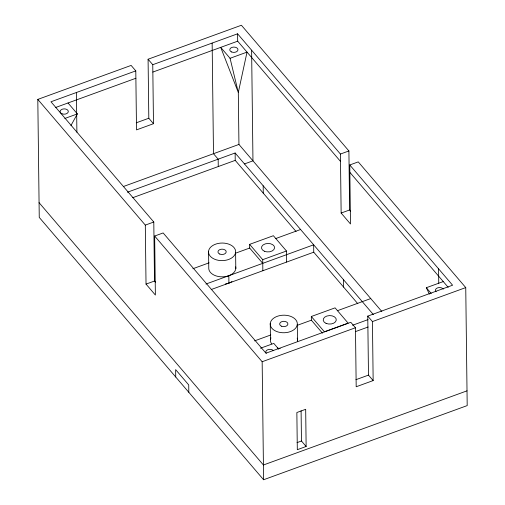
<?xml version="1.0" encoding="UTF-8"?>
<svg xmlns="http://www.w3.org/2000/svg" width="505" height="505" viewBox="0 0 505 505"><rect width="100%" height="100%" fill="white"/><g stroke="black" fill="none" stroke-linecap="round" stroke-linejoin="round"><path stroke-width="0.76" d="M70.946 125.537L77.366 113.903L68.023 102.976M152.762 64.703L237.59 33.803L340.42 154.044L341.14 213.047L350.489 223.98L349.769 164.977L358.247 161.884L465.749 287.591L467.194 405.597L263.597 479.75L39.251 217.409L37.806 99.403L131.123 65.416L135.794 70.883L136.514 129.886L153.482 123.706L152.762 64.703L148.085 59.236L241.403 25.25L348.904 150.957L349.624 209.96L350.609 211.109M135.794 70.883L50.967 101.776L153.791 222.017L154.511 281.02L155.496 282.169M55.481 107.54L135.883 78.256M152.851 72.076L237.685 41.183L340.509 161.417M64.829 118.473L77.366 113.903M230.065 58.29L238.309 92.453L220.717 47.363L230.065 58.29L247.027 52.11L238.309 92.453L238.941 144.436L381.824 311.509M136.268 122.81L148.811 118.239L153.482 123.706M123.498 186.484L238.941 144.436M127.437 192.222L235.134 152.996L373.359 314.583M132.689 197.714L235.223 160.369L296.05 231.492M244.483 163.923L252.967 160.836L251.616 50.203M37.806 99.403L145.307 225.104L153.791 222.017M340.42 154.044L348.904 150.957M145.307 225.104L146.027 284.113L155.376 295.04L154.656 236.037L163.14 232.944L265.965 353.184L350.798 322.291L355.469 327.751L356.189 386.761L373.157 380.581L372.438 321.578L367.76 316.111L452.594 285.211L349.769 164.977M262.758 263.351L249.672 248.05L249.628 244.357L273.382 235.709L286.468 251.01L286.6 262.076M146.027 284.113L154.511 281.02M341.14 213.047L349.624 209.96M192.872 268.736L209.102 262.827M235.658 253.15L249.672 248.05M275.623 238.594L300.57 229.51M249.628 244.357L262.714 259.665L286.468 251.01M205.958 284.037L313.655 244.811L313.744 252.191L357.799 303.694M211.21 289.535L313.744 252.191M311.32 316.502L335.074 307.854L348.16 323.156L324.412 331.804L311.32 316.502L311.37 320.189L322.442 333.142M254.57 340.875L270.794 334.966M297.35 325.296L311.37 320.189M337.321 310.739L370.746 298.562M352.61 325.239L368.019 319.627M154.656 236.037L262.158 361.738L355.469 327.751M372.438 321.578L465.749 287.591M355.634 331.545L368.107 327.006M355.943 379.684L368.486 375.114L373.157 380.581M297.054 442.62L301.466 441.01L306.137 446.477L297.312 449.69L296.858 412.516L305.683 409.302L306.137 446.477M467.011 390.845L263.421 464.998L39.068 202.663M429.389 294.106L426.321 287.717L443.27 281.582M260.466 348.223L273.83 343.413L278.697 349.176M349.858 172.35L448.206 287.351M426.321 287.717L431.238 293.5M438.574 268.818L438.75 283.286M367.76 316.111L368.486 375.114M343.52 279.732L343.608 287.105M301.094 410.811L301.466 441.01M297.3 324.538A13.559 8.787 -0.7 0 1 276.134 331.286A13.559 8.787 -0.7 0 1 277.908 316.092A13.559 8.787 -0.7 0 1 297.3 324.538L297.502 340.768M270.257 323.408L270.459 339.631M263.181 185.789L263.269 193.162M262.714 259.665L262.846 270.724M262.158 361.738L263.597 479.75M237.59 33.803L237.685 41.183M235.134 152.996L235.223 160.369M235.608 252.399A13.559 8.787 -0.7 0 1 214.442 259.147A13.559 8.787 -0.7 0 1 216.209 243.953A13.559 8.787 -0.7 0 1 235.608 252.399L235.803 268.622M228.828 275.711L228.916 283.084M218.261 166.549L218.166 159.176L213.495 153.709L212.144 43.076M208.565 251.263L208.761 267.492A13.559 8.787 -0.7 0 0 222.629 276.841A13.559 8.787 -0.7 0 0 235.734 266.855M188.813 392.303L188.725 384.93L175.639 369.622L175.727 377.001M148.085 59.236L148.811 118.239M76.413 92.51L76.899 132.228M231.934 281.601A13.559 8.787 -0.7 0 1 225.394 283.98M297.199 338.148A13.559 8.787 -0.7 0 1 297.325 341.664M280.206 348.671A13.559 8.787 -0.7 0 1 277.617 348.008M271.564 343.823A13.559 8.787 -0.7 0 1 270.951 337.851M436.124 291.726A4.109 2.664 -0.7 0 1 437.545 287.894A4.109 2.664 -0.7 0 1 443.289 289.119M266.268 353.317A4.109 2.664 -0.7 0 1 267.884 349.687A4.109 2.664 -0.7 0 1 273.464 350.697M219.757 254.059A4.128 2.676 -0.7 0 0 226.196 252.001A4.128 2.676 -0.7 0 0 220.294 249.432A4.128 2.676 -0.7 0 0 219.757 254.059M281.455 326.198A4.128 2.676 -0.7 0 0 287.894 324.147A4.128 2.676 -0.7 0 0 281.992 321.578A4.128 2.676 -0.7 0 0 281.455 326.198M264.355 251.219A6.546 4.242 -0.7 0 0 274.575 247.961A6.546 4.242 -0.7 0 0 265.207 243.883A6.546 4.242 -0.7 0 0 264.355 251.219M326.053 323.358A6.546 4.242 -0.7 0 0 336.273 320.101A6.546 4.242 -0.7 0 0 326.905 316.023A6.546 4.242 -0.7 0 0 326.053 323.358M61.894 113.745A4.109 2.664 -0.7 0 0 68.308 111.7A4.109 2.664 -0.7 0 0 62.431 109.143A4.109 2.664 -0.7 0 0 61.894 113.745M231.555 51.952A4.109 2.664 -0.7 0 0 237.969 49.907A4.109 2.664 -0.7 0 0 232.092 47.35A4.109 2.664 -0.7 0 0 231.555 51.952"/></g></svg>
